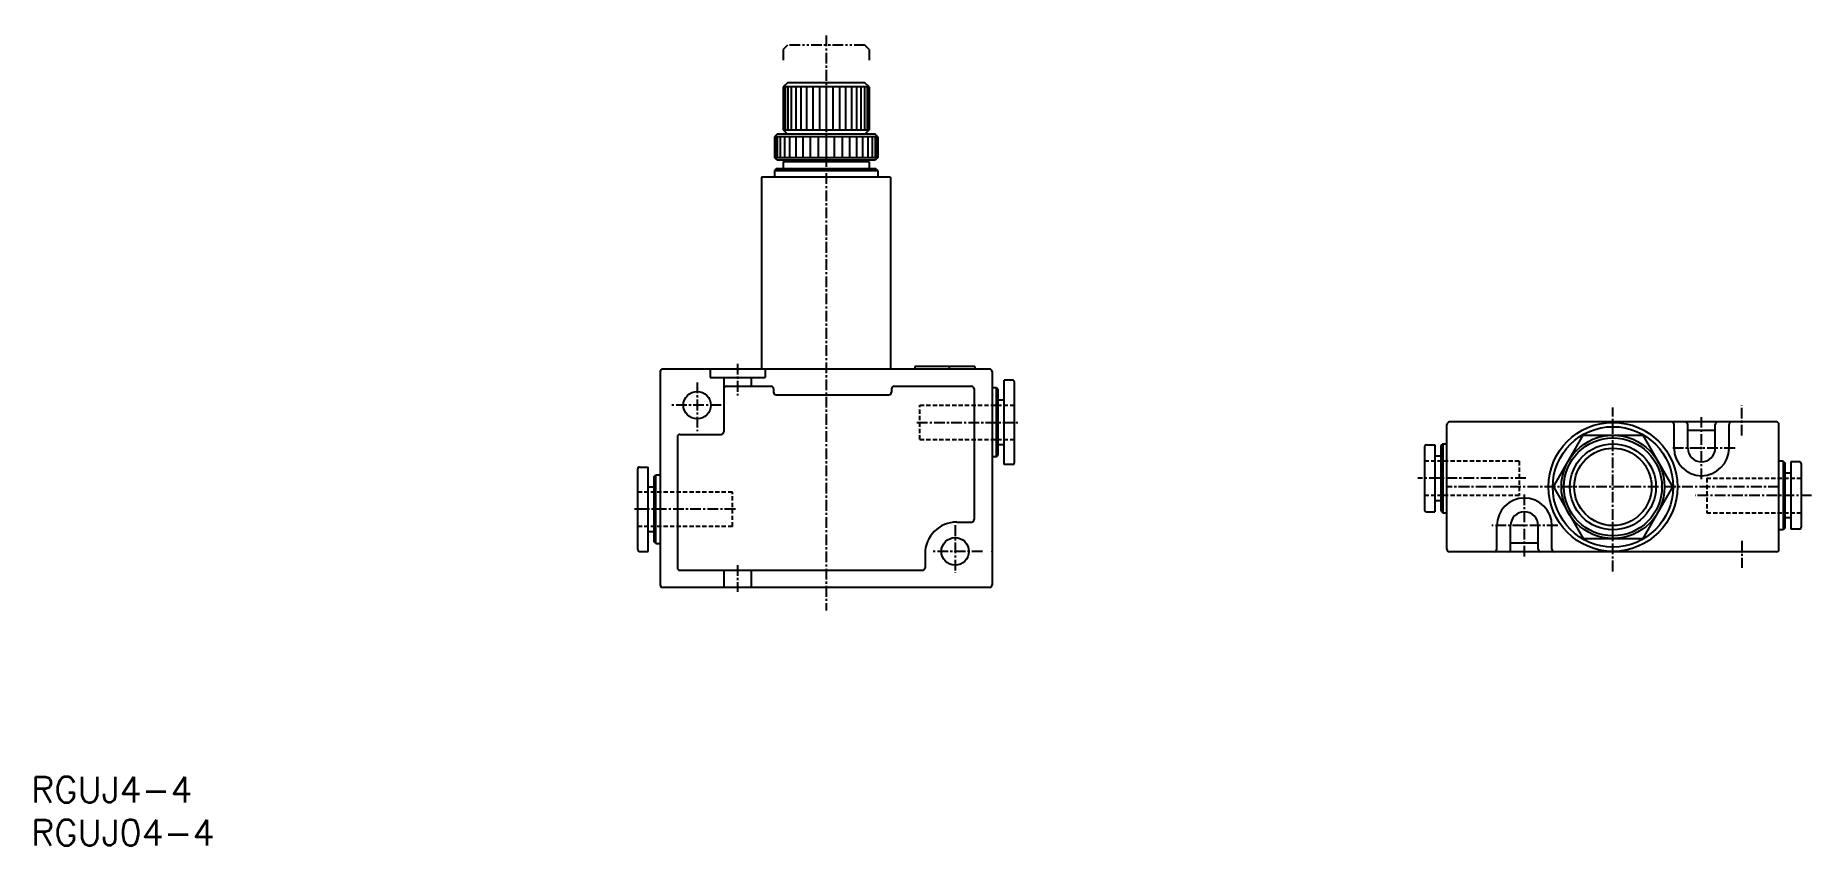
# Model space of a CAD drawing. Extents: x 1 to 207, y 0 to 94.
import ezdxf

# ---------------------------------------------------------------- set-up
doc = ezdxf.new("R2010")
doc.units = 0
for name, pattern in [('CENTER', [2, 1.25, -0.25, 0.25, -0.25]), ('DASHED', [0.75, 0.5, -0.25]), ('PHANTOM', [2.5, 1.25, -0.25, 0.25, -0.25, 0.25, -0.25])]:
    doc.linetypes.add(name, pattern=pattern)
doc.layers.get('0').update_dxf_attribs({"linetype": 'CONTINUOUS'})
doc.layers.add('CENTER', color=1, linetype='CENTER')
doc.styles.get("Standard").update_dxf_attribs({"font": 'txt.shx'})

# ---------------------------------------------------------------- blocks, each defined once
blk = doc.blocks.new('*U25')
at = {"color": 7, "linetype": 'CONTINUOUS'}
blk.add_text('RGUJ04-4', height=3, dxfattribs=at).set_placement((0, 0))
blk = doc.blocks.new('*U26')
at = {"color": 7, "linetype": 'CONTINUOUS'}
blk.add_text('RGUJ4-4', height=3, dxfattribs=at).set_placement((0, 5))

msp = doc.modelspace()

# ---------------------------------------------------------------- linework, layer by layer
at = {"color": 3, "linetype": 'PHANTOM'}
for p, q in [((87.95, 93.06), (87.45, 92.56)), ((96.95, 93.06), (87.95, 93.06)), ((97.45, 92.56), (96.95, 93.06)), ((87.45, 92.56), (87.45, 91.03)), ((97.45, 92.56), (97.45, 91.1))]:
    msp.add_line(p, q, dxfattribs=at)
at = {"color": 7, "linetype": 'CONTINUOUS'}
for p, q in [((87.95, 88.7), (87.45, 88.2)), ((87.45, 88.2), (87.45, 83.2)), ((97.45, 88.2), (87.45, 88.2)), ((87.51, 88.2), (87.51, 83.2)), ((87.69, 88.2), (87.69, 83.2)), ((96.95, 88.7), (87.95, 88.7)), ((87.99, 88.2), (87.99, 83.2)), ((88.4, 88.2), (88.4, 83.2)), ((88.91, 88.2), (88.91, 83.2)), ((89.51, 88.2), (89.51, 83.2)), ((90.18, 88.2), (90.18, 83.2)), ((90.9, 88.2), (90.9, 83.2)), ((91.67, 88.2), (91.67, 83.2)), ((92.45, 88.2), (92.45, 83.2)), ((93.23, 88.2), (93.23, 83.2)), ((94, 88.2), (94, 83.2)), ((94.72, 88.2), (94.72, 83.2)), ((95.39, 88.2), (95.39, 83.2)), ((95.99, 88.2), (95.99, 83.2)), ((96.5, 88.2), (96.5, 83.2)), ((96.91, 88.2), (96.91, 83.2)), ((97.45, 88.2), (96.95, 88.7)), ((97.21, 88.2), (97.21, 83.2)), ((97.39, 88.2), (97.39, 83.2)), ((97.45, 88.2), (97.45, 83.2)), ((86.75, 82.7), (86.45, 82.4)), ((98.15, 82.7), (86.75, 82.7)), ((87.45, 83.2), (87.95, 82.7)), ((87.45, 83.2), (97.45, 83.2)), ((97.45, 83.2), (96.95, 82.7)), ((98.45, 82.4), (98.15, 82.7)), ((86.45, 82.4), (86.45, 80)), ((98.45, 82.4), (86.45, 82.4)), ((86.52, 82.4), (86.52, 80)), ((86.74, 82.4), (86.74, 80)), ((87.1, 82.4), (87.1, 80)), ((87.6, 82.4), (87.6, 80)), ((88.21, 82.4), (88.21, 80)), ((88.92, 82.4), (88.92, 80)), ((89.73, 82.4), (89.73, 80)), ((90.6, 82.4), (90.6, 80)), ((91.51, 82.4), (91.51, 80)), ((92.45, 82.4), (92.45, 80)), ((93.39, 82.4), (93.39, 80)), ((94.3, 82.4), (94.3, 80)), ((95.17, 82.4), (95.17, 80)), ((95.98, 82.4), (95.98, 80)), ((96.69, 82.4), (96.69, 80)), ((97.3, 82.4), (97.3, 80)), ((97.8, 82.4), (97.8, 80)), ((98.16, 82.4), (98.16, 80)), ((98.38, 82.4), (98.38, 80)), ((98.45, 82.4), (98.45, 80)), ((86.75, 79.7), (86.45, 80)), ((86.45, 80), (98.45, 80)), ((86.65, 78.7), (86.45, 78.5)), ((86.45, 78.5), (98.45, 78.5)), ((86.45, 78.5), (86.45, 77.7)), ((98.25, 78.7), (86.65, 78.7)), ((98.15, 79.7), (86.75, 79.7)), ((87.65, 79.7), (87.45, 79.5)), ((87.45, 79.5), (87.45, 78.7)), ((97.45, 79.5), (87.45, 79.5)), ((97.45, 79.5), (97.25, 79.7)), ((97.45, 79.5), (97.45, 78.7)), ((98.45, 80), (98.15, 79.7)), ((98.45, 78.5), (98.25, 78.7)), ((98.45, 78.5), (98.45, 77.7)), ((99.95, 77.7), (84.95, 77.7)), ((84.95, 77.7), (84.95, 55.4)), ((99.95, 77.7), (99.95, 55.4)), ((73.15, 55.1), (73.15, 30.3)), ((111.45, 55.4), (73.45, 55.4)), ((78.95, 55.4), (78.95, 54.4)), ((78.95, 54.4), (85.35, 54.4)), ((80.55, 54.4), (80.55, 53.1)), ((83.75, 54.4), (83.75, 53.4)), ((85.35, 55.4), (85.35, 54.4)), ((109.75, 55.7), (102.75, 55.7)), ((102.75, 55.7), (102.75, 55.4)), ((106.75, 55.7), (106.75, 55.4)), ((109.75, 55.7), (109.75, 55.4)), ((111.75, 55.1), (111.75, 30.3)), ((113.15, 44.3), (113.15, 54.1)), ((114.15, 54.1), (113.15, 54.1)), ((114.35, 44.5), (114.35, 53.9)), ((80.55, 53.1), (80.55, 48.1)), ((80.85, 53.4), (86.05, 53.4)), ((86.35, 53.1), (86.35, 52.7)), ((86.65, 52.4), (99.75, 52.4)), ((100.05, 53.1), (100.05, 52.7)), ((100.35, 53.4), (109.35, 53.4)), ((109.65, 53.1), (109.65, 37.9)), ((112.25, 53.2), (111.75, 53.2)), ((112.45, 53), (112.25, 53.2)), ((112.25, 45.2), (112.25, 53.2)), ((112.45, 45.4), (112.45, 53)), ((113.15, 51.8), (112.45, 51.8)), ((75.45, 47.8), (80.25, 47.8)), ((164.65, 34.45), (164.65, 48.95)), ((202.95, 49.25), (164.95, 49.25)), ((177.02, 41.7), (180.49, 47.7)), ((180.49, 47.7), (187.42, 47.7)), ((187.42, 47.7), (190.88, 41.7)), ((191.05, 46.2), (191.05, 48.95)), ((192.65, 46.2), (192.65, 48.95)), ((195.85, 48.25), (192.65, 48.25)), ((195.85, 46.2), (195.85, 48.95)), ((197.45, 46.2), (197.45, 48.95)), ((203.25, 34.45), (203.25, 48.95)), ((75.15, 47.5), (75.15, 32.3)), ((113.15, 46.6), (112.45, 46.6)), ((162.05, 46.4), (162.05, 39)), ((162.25, 46.6), (163.25, 46.6)), ((163.25, 46.6), (163.25, 38.8)), ((164.15, 46.7), (163.95, 46.5)), ((163.95, 46.5), (163.95, 38.9)), ((164.15, 46.7), (164.65, 46.7)), ((164.15, 46.7), (164.15, 38.7)), ((70.55, 34.4), (70.55, 43.8)), ((70.75, 44), (71.75, 44)), ((71.75, 34.2), (71.75, 44)), ((112.25, 45.2), (111.75, 45.2)), ((112.25, 45.2), (112.45, 45.4)), ((114.15, 44.3), (113.15, 44.3)), ((163.25, 45.3), (163.95, 45.3)), ((203.75, 44.7), (203.25, 44.7)), ((203.75, 44.7), (203.95, 44.5)), ((203.75, 44.7), (203.75, 36.7)), ((203.95, 44.5), (203.95, 36.9)), ((205.65, 44.6), (204.65, 44.6)), ((204.65, 44.6), (204.65, 36.8)), ((205.85, 44.4), (205.85, 37)), ((71.75, 41.7), (72.45, 41.7)), ((72.45, 42.9), (72.65, 43.1)), ((72.45, 35.3), (72.45, 42.9)), ((72.65, 43.1), (73.15, 43.1)), ((72.65, 35.1), (72.65, 43.1)), ((177.02, 41.7), (180.49, 35.7)), ((190.88, 41.7), (187.42, 35.7)), ((204.65, 43.3), (203.95, 43.3)), ((163.25, 40.1), (163.95, 40.1)), ((107.65, 37.6), (109.35, 37.6)), ((162.25, 38.8), (163.25, 38.8)), ((163.95, 38.9), (164.15, 38.7)), ((164.15, 38.7), (164.65, 38.7)), ((170.45, 34.45), (170.45, 37.2)), ((172.05, 34.45), (172.05, 37.2)), ((175.25, 34.45), (175.25, 37.2)), ((176.85, 34.45), (176.85, 37.2)), ((204.65, 38.1), (203.95, 38.1)), ((71.75, 36.5), (72.45, 36.5)), ((72.65, 35.1), (72.45, 35.3)), ((175.25, 35.15), (172.05, 35.15)), ((180.49, 35.7), (187.42, 35.7)), ((203.75, 36.7), (203.25, 36.7)), ((203.95, 36.9), (203.75, 36.7)), ((205.65, 36.8), (204.65, 36.8)), ((70.75, 34.2), (71.75, 34.2)), ((72.65, 35.1), (73.15, 35.1)), ((103.95, 33.9), (103.95, 32.3)), ((202.95, 34.15), (164.95, 34.15)), ((75.45, 32), (103.65, 32)), ((80.55, 32), (80.55, 30)), ((83.75, 32), (83.75, 30)), ((111.45, 30), (73.45, 30))]:
    msp.add_line(p, q, dxfattribs=at)
at = {"color": 3, "linetype": 'DASHED'}
for p, q in [((103.35, 47.2), (103.35, 51.2)), ((103.35, 51.2), (114.35, 51.2)), ((103.35, 47.2), (114.35, 47.2)), ((173.05, 44.7), (162.05, 44.7)), ((173.05, 44.7), (173.05, 40.7)), ((194.85, 42.7), (194.85, 38.7)), ((194.85, 42.7), (205.85, 42.7)), ((81.55, 41.1), (70.55, 41.1)), ((81.55, 37.1), (81.55, 41.1)), ((173.05, 40.7), (162.05, 40.7)), ((194.85, 38.7), (205.85, 38.7)), ((81.55, 37.1), (70.55, 37.1))]:
    msp.add_line(p, q, dxfattribs=at)
at = {"color": 7, "linetype": 'CONTINUOUS'}
for centre, radius in [((77.45, 51.2), 1.6), ((183.95, 41.7), 7.5), ((183.95, 41.7), 7), ((183.95, 41.7), 6), ((183.95, 41.7), 5.7), ((183.95, 41.7), 5), ((183.95, 41.7), 4.5), ((107.45, 34.2), 1.6)]:
    msp.add_circle(centre, radius, dxfattribs=at)
for centre, radius, start, end in [((73.45, 55.1), 0.3, 90, 180), ((111.45, 55.1), 0.3, 359.5319, 90), ((114.15, 53.9), 0.2, 359.427, 90.3138), ((80.85, 53.1), 0.3, 90, 180), ((86.05, 53.1), 0.3, 0, 90), ((86.65, 52.7), 0.3, 180, 270), ((99.75, 52.7), 0.3, 270, 0), ((100.35, 53.1), 0.3, 90, 180), ((109.35, 53.1), 0.3, 0, 90), ((75.45, 47.5), 0.3, 90, 180), ((80.25, 48.1), 0.3, 270, 0), ((164.95, 48.95), 0.3, 90, 180), ((190.75, 48.95), 0.3, 0, 90), ((192.35, 48.95), 0.3, 0, 90), ((196.15, 48.95), 0.3, 90, 180), ((197.75, 48.95), 0.3, 90, 180), ((202.95, 48.95), 0.3, 0, 90), ((162.25, 46.4), 0.2, 90, 180), ((194.25, 46.2), 3.2, 180, 0), ((194.25, 46.2), 1.6, 180, 0), ((70.75, 43.8), 0.2, 89.6862, 180), ((114.15, 44.5), 0.2, 270, 0), ((205.65, 44.4), 0.2, 0, 90), ((173.65, 37.2), 3.2, 360, 180), ((107.65, 33.9), 3.7, 90, 180), ((109.35, 37.9), 0.3, 270, 0), ((162.25, 39), 0.2, 180, 270), ((173.65, 37.2), 1.6, 0, 180), ((205.65, 37), 0.2, 270, 0), ((70.75, 34.4), 0.2, 180, 270), ((164.95, 34.45), 0.3, 180, 270), ((170.15, 34.45), 0.3, 270, 0), ((171.75, 34.45), 0.3, 270, 0), ((175.55, 34.45), 0.3, 180, 270), ((177.15, 34.45), 0.3, 180, 270), ((202.95, 34.45), 0.3, 270, 0), ((75.45, 32.3), 0.3, 180, 270), ((103.65, 32.3), 0.3, 270, 0), ((73.45, 30.3), 0.3, 180, 270), ((111.45, 30.3), 0.3, 270, 0)]:
    msp.add_arc(centre, radius, start, end, dxfattribs=at)
for p in [(107.45, 34.2), (111.75, 34.2), (198.95, 34.15)]:
    msp.add_point(p, dxfattribs=at)
at = {"layer": 'CENTER', "color": 1, "linetype": 'CENTER'}
for p, q in [((92.45, 94.18), (92.45, 27.31)), ((82.15, 56.02), (82.15, 52.33)), ((77.45, 53.85), (77.45, 48.16)), ((80.25, 51.2), (74.49, 51.2)), ((183.95, 31.87), (183.95, 50.93)), ((194.25, 42.59), (194.25, 49.82)), ((198.95, 47.66), (198.95, 51.21)), ((103, 49.2), (114.77, 49.2)), ((198.15, 46.2), (190.69, 46.2)), ((173.82, 42.7), (161.25, 42.7)), ((203.25, 41.7), (164.65, 41.7)), ((173.65, 33.59), (173.65, 40.82)), ((207.04, 40.7), (193.52, 40.7)), ((81.9, 39.1), (70.13, 39.1)), ((107.45, 37.23), (107.45, 31.69)), ((177.53, 37.2), (169.86, 37.2)), ((198.95, 35.43), (198.95, 32.3)), ((110.64, 34.2), (104.8, 34.2)), ((82.15, 32.61), (82.15, 29.5))]:
    msp.add_line(p, q, dxfattribs=at)

# ---------------------------------------------------------------- block references
at = {"color": 7, "linetype": 'CONTINUOUS'}
for name in ['*U26', '*U25']:
    msp.add_blockref(name, (0, 0), dxfattribs=at)

doc.saveas('drawing.dxf')
